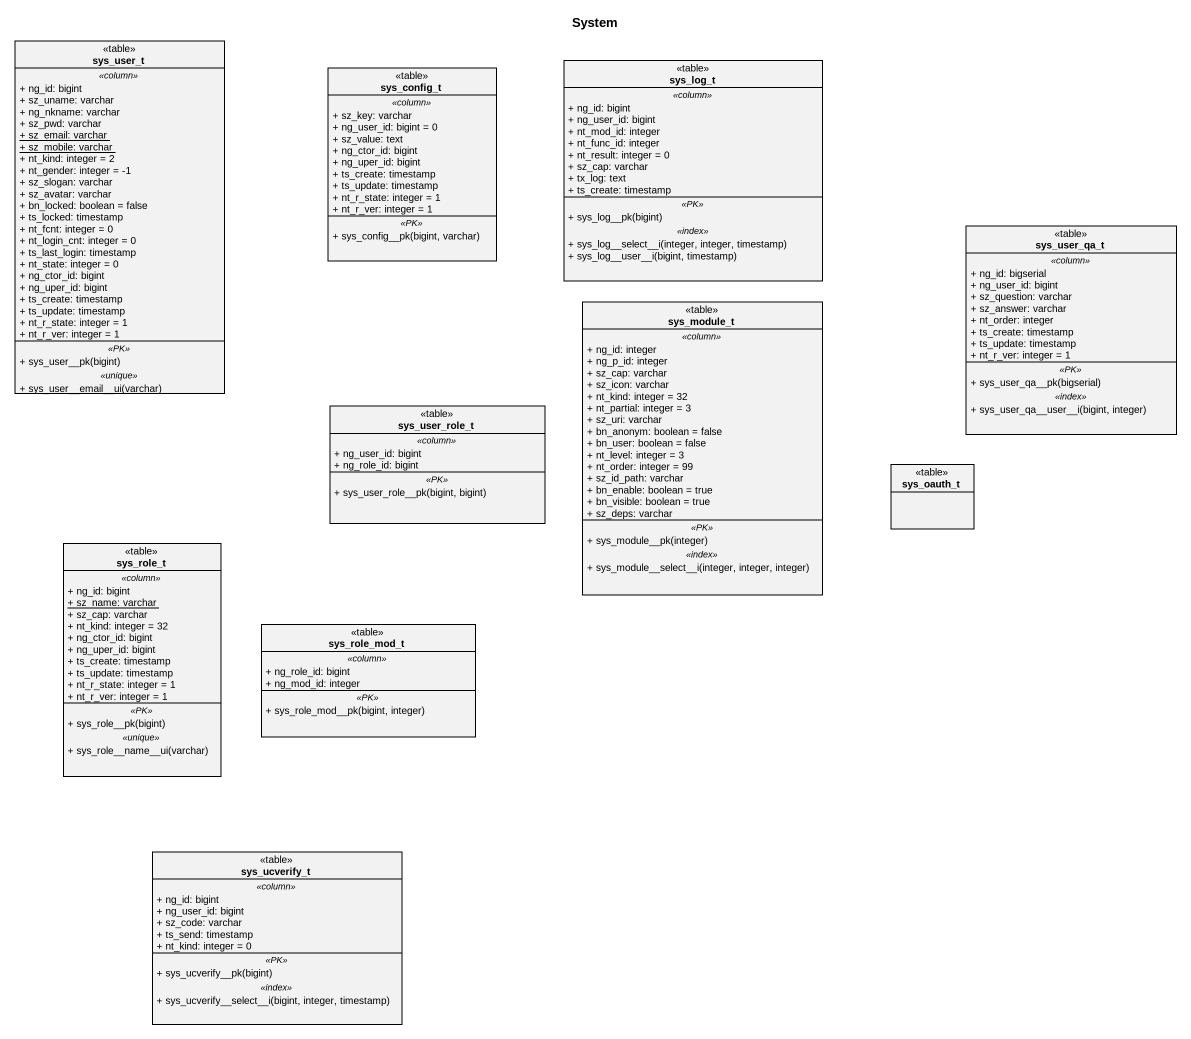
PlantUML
@startuml
title System
hide circle
hide empty members
skinparam classAttributeIconSize 0
class sys_user_t <<table>> {
  .. <<column>> ..
  + ng_id: bigint
  + sz_uname: varchar
  + ng_nkname: varchar
  + sz_pwd: varchar
  {static} + sz_email: varchar
  {static} + sz_mobile: varchar
  + nt_kind: integer = 2
  + nt_gender: integer = -1
  + sz_slogan: varchar
  + sz_avatar: varchar
  + bn_locked: boolean = false
  + ts_locked: timestamp
  + nt_fcnt: integer = 0
  + nt_login_cnt: integer = 0
  + ts_last_login: timestamp
  + nt_state: integer = 0
  + ng_ctor_id: bigint
  + ng_uper_id: bigint
  + ts_create: timestamp
  + ts_update: timestamp
  + nt_r_state: integer = 1
  + nt_r_ver: integer = 1
  .. <<PK>> ..
  + sys_user__pk(bigint)
  .. <<unique>> ..
  + sys_user~__email~__ui(varchar)
}
class sys_config_t <<table>> {
  .. <<column>> ..
  + sz_key: varchar
  + ng_user_id: bigint = 0
  + sz_value: text
  + ng_ctor_id: bigint
  + ng_uper_id: bigint
  + ts_create: timestamp
  + ts_update: timestamp
  + nt_r_state: integer = 1
  + nt_r_ver: integer = 1
  .. <<PK>> ..
  + sys_config__pk(bigint, varchar)
}
class sys_log_t <<table>> {
  .. <<column>> ..
  + ng_id: bigint
  + ng_user_id: bigint
  + nt_mod_id: integer
  + nt_func_id: integer
  + nt_result: integer = 0
  + sz_cap: varchar
  + tx_log: text
  + ts_create: timestamp
  .. <<PK>> ..
  + sys_log__pk(bigint)
  .. <<index>> ..
  + sys_log~__select~__i(integer, integer, timestamp)
  + sys_log~__user~__i(bigint, timestamp)
}
class sys_user_qa_t <<table>> {
  .. <<column>> ..
  + ng_id: bigserial
  + ng_user_id: bigint
  + sz_question: varchar
  + sz_answer: varchar
  + nt_order: integer
  + ts_create: timestamp
  + ts_update: timestamp
  + nt_r_ver: integer = 1
  .. <<PK>> ..
  + sys_user_qa__pk(bigserial)
  .. <<index>> ..
  + sys_user_qa~__user~__i(bigint, integer)
}
class sys_module_t <<table>> {
  .. <<column>> ..
  + ng_id: integer
  + ng_p_id: integer
  + sz_cap: varchar
  + sz_icon: varchar
  + nt_kind: integer = 32
  + nt_partial: integer = 3
  + sz_uri: varchar
  + bn_anonym: boolean = false
  + bn_user: boolean = false
  + nt_level: integer = 3
  + nt_order: integer = 99
  + sz_id_path: varchar
  + bn_enable: boolean = true
  + bn_visible: boolean = true
  + sz_deps: varchar
  .. <<PK>> ..
  + sys_module__pk(integer)
  .. <<index>> ..
  + sys_module~__select~__i(integer, integer, integer)
}
class sys_user_role_t <<table>> {
  .. <<column>> ..
  + ng_user_id: bigint
  + ng_role_id: bigint
  .. <<PK>> ..
  + sys_user_role__pk(bigint, bigint)
}
class sys_oauth_t <<table>>
class sys_role_t <<table>> {
  .. <<column>> ..
  + ng_id: bigint
  {static} + sz_name: varchar
  + sz_cap: varchar
  + nt_kind: integer = 32
  + ng_ctor_id: bigint
  + ng_uper_id: bigint
  + ts_create: timestamp
  + ts_update: timestamp
  + nt_r_state: integer = 1
  + nt_r_ver: integer = 1
  .. <<PK>> ..
  + sys_role__pk(bigint)
  .. <<unique>> ..
  + sys_role~__name~__ui(varchar)
}
class sys_role_mod_t <<table>> {
  .. <<column>> ..
  + ng_role_id: bigint
  + ng_mod_id: integer
  .. <<PK>> ..
  + sys_role_mod__pk(bigint, integer)
}
class sys_ucverify_t <<table>> {
  .. <<column>> ..
  + ng_id: bigint
  + ng_user_id: bigint
  + sz_code: varchar
  + ts_send: timestamp
  + nt_kind: integer = 0
  .. <<PK>> ..
  + sys_ucverify__pk(bigint)
  .. <<index>> ..
  + sys_ucverify~__select~__i(bigint, integer, timestamp)
}
@enduml
